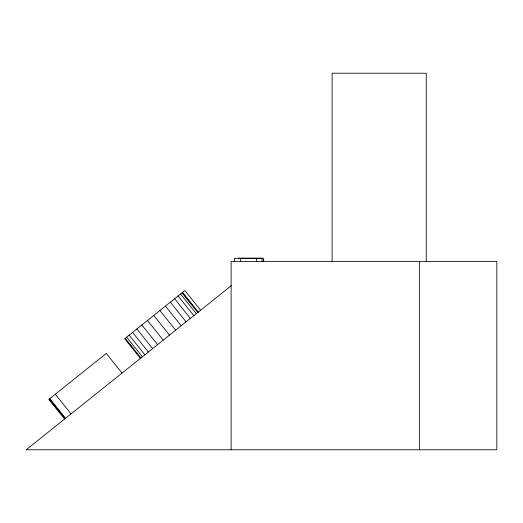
<?xml version="1.0" encoding="UTF-8"?>
<svg xmlns="http://www.w3.org/2000/svg" width="523" height="523" viewBox="0 0 523 523"><rect width="100%" height="100%" fill="white"/><g stroke="black" fill="none" stroke-linecap="round" stroke-linejoin="round"><path stroke-width="0.78" d="M231.526 285.48L26.15 449.78L496.85 449.78L496.85 261.5L231.12 261.5L231.12 449.78M238.403 258.199L263.278 258.199L263.278 261.5M200.597 310.224L184.867 290.559L124.683 338.701L140.412 358.366M182.56 292.403L198.289 312.068M182.298 292.612L183.311 293.88M184.325 295.149L191.941 304.667M197.014 311.008L198.027 312.277M182.063 292.802L197.792 312.466M180.572 293.991L196.308 313.656M178.095 295.972L193.83 315.637M174.623 298.751L190.359 318.415M170.348 302.176L186.077 321.835M165.445 306.092L181.174 325.757M159.92 310.518L175.65 330.176M153.769 315.434L169.498 335.099M147.473 320.468L163.209 340.133M141.844 324.973L157.58 344.637M136.889 328.941L152.618 348.606M132.594 332.373L148.329 352.038M129.135 335.145L144.864 354.81M126.664 337.119L142.393 356.784M125.18 338.309L140.909 357.974M130.207 344.69L131.221 345.958M132.234 347.226L133.247 348.495M122.016 373.089L106.287 353.424L48.855 399.363L64.591 419.028M55.301 394.211L71.03 413.876M49.79 398.618L65.519 418.282M49.417 398.918L65.146 418.583M51.764 402.239L55.327 406.672M56.34 407.94L57.347 409.215M49.155 399.127L57.275 409.274M58.288 410.548L59.302 411.817M426.245 261.5L426.245 73.22L332.105 73.22L332.105 261.5M419.4 261.5L419.4 449.78M263.703 259.297L263.703 261.5M261.938 261.5L261.938 258.31L234.402 258.31L234.402 261.5M256.42 258.31L256.42 261.5M240.658 258.31L240.658 261.5"/></g></svg>
